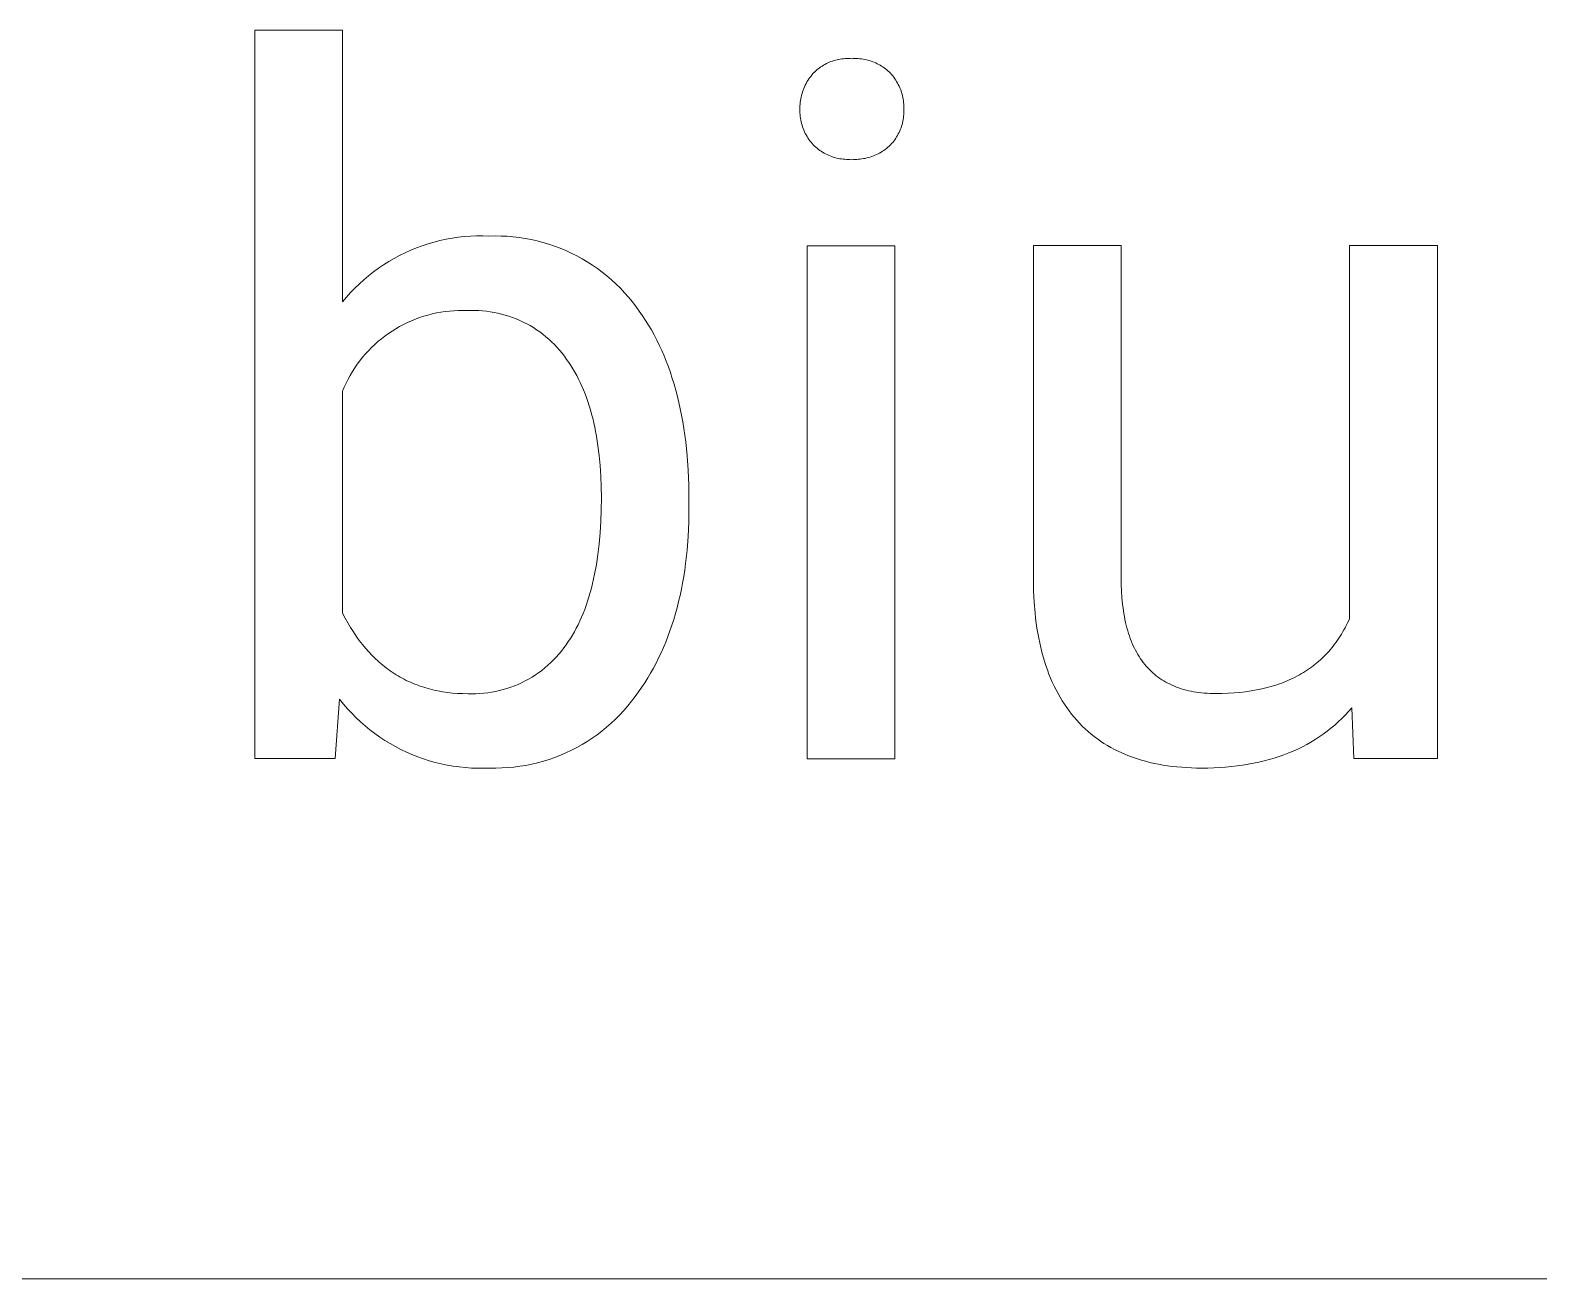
# Model space of a CAD drawing. Header units: millimetres. Extents: x 974 to 5700, y -47 to 3256.
# Drawn here: x 4147.6 to 4245.4, y 217.6 to 298.6 of the extents above; entities that cross this region are included whole.
import ezdxf

# ---------------------------------------------------------------- set-up
doc = ezdxf.new("R2010")
doc.units = ezdxf.units.MM
doc.header["$MEASUREMENT"] = 0
doc.layers.add('Domyślny', color=7, linetype='Continuous', true_color=0x000000)

msp = doc.modelspace()

# ---------------------------------------------------------------- linework, layer by layer
at = {"layer": 'Domyślny', "color": 18, "lineweight": 15, "true_color": 0x000000}
for p, q in [((4162.169, 251.332), (4162.169, 298.551)), ((4162.169, 298.551), (4167.867, 298.551)), ((4167.867, 298.551), (4167.867, 280.938)), ((4199.236, 296.382), (4199.331, 296.428)), ((4199.331, 296.428), (4199.428, 296.47)), ((4199.428, 296.47), (4199.526, 296.51)), ((4199.526, 296.51), (4199.625, 296.546)), ((4199.625, 296.546), (4199.726, 296.578)), ((4199.726, 296.578), (4199.828, 296.607)), ((4199.828, 296.607), (4199.931, 296.632)), ((4199.931, 296.632), (4200.034, 296.654)), ((4200.034, 296.654), (4200.138, 296.673)), ((4200.138, 296.673), (4200.243, 296.687)), ((4200.243, 296.687), (4200.348, 296.699)), ((4200.348, 296.699), (4200.454, 296.706)), ((4200.454, 296.706), (4200.559, 296.71)), ((4200.559, 296.71), (4200.665, 296.71)), ((4200.665, 296.71), (4200.771, 296.707)), ((4200.771, 296.707), (4200.876, 296.7)), ((4200.876, 296.7), (4200.983, 296.707)), ((4200.983, 296.707), (4201.09, 296.71)), ((4201.09, 296.71), (4201.197, 296.709)), ((4201.197, 296.709), (4201.303, 296.705)), ((4201.303, 296.705), (4201.41, 296.697)), ((4201.41, 296.697), (4201.516, 296.686)), ((4201.516, 296.686), (4201.622, 296.671)), ((4201.622, 296.671), (4201.727, 296.652)), ((4201.727, 296.652), (4201.832, 296.63)), ((4201.832, 296.63), (4201.935, 296.605)), ((4201.935, 296.605), (4202.038, 296.576)), ((4202.038, 296.576), (4202.14, 296.543)), ((4202.14, 296.543), (4202.24, 296.508)), ((4202.24, 296.508), (4202.34, 296.468)), ((4202.34, 296.468), (4202.438, 296.426)), ((4202.438, 296.426), (4202.534, 296.38)), ((4198.104, 295.389), (4198.17, 295.484)), ((4198.17, 295.484), (4198.24, 295.577)), ((4198.24, 295.577), (4198.313, 295.668)), ((4198.313, 295.668), (4198.39, 295.756)), ((4198.39, 295.756), (4198.464, 295.831)), ((4198.464, 295.831), (4198.541, 295.904)), ((4198.541, 295.904), (4198.62, 295.974)), ((4198.62, 295.974), (4198.702, 296.041)), ((4198.702, 296.041), (4198.786, 296.105)), ((4198.786, 296.105), (4198.872, 296.167)), ((4198.872, 296.167), (4198.96, 296.225)), ((4198.96, 296.225), (4199.05, 296.281)), ((4199.05, 296.281), (4199.142, 296.333)), ((4199.142, 296.333), (4199.236, 296.382)), ((4202.534, 296.38), (4202.629, 296.331)), ((4202.629, 296.331), (4202.722, 296.279)), ((4202.722, 296.279), (4202.814, 296.224)), ((4202.814, 296.224), (4202.903, 296.165)), ((4202.903, 296.165), (4202.991, 296.104)), ((4202.991, 296.104), (4203.076, 296.04)), ((4203.076, 296.04), (4203.159, 295.973)), ((4203.159, 295.973), (4203.24, 295.903)), ((4203.24, 295.903), (4203.319, 295.831)), ((4203.319, 295.831), (4203.395, 295.756)), ((4203.395, 295.756), (4203.468, 295.672)), ((4203.468, 295.672), (4203.539, 295.586)), ((4203.539, 295.586), (4203.607, 295.498)), ((4203.607, 295.498), (4203.672, 295.407)), ((4197.629, 294.333), (4197.66, 294.445)), ((4197.66, 294.445), (4197.695, 294.556)), ((4197.695, 294.556), (4197.733, 294.666)), ((4197.733, 294.666), (4197.775, 294.774)), ((4197.775, 294.774), (4197.821, 294.881)), ((4197.821, 294.881), (4197.871, 294.986)), ((4197.871, 294.986), (4197.924, 295.09)), ((4197.924, 295.09), (4197.98, 295.192)), ((4197.98, 295.192), (4198.04, 295.291)), ((4198.04, 295.291), (4198.104, 295.389)), ((4203.672, 295.407), (4203.734, 295.314)), ((4203.734, 295.314), (4203.792, 295.22)), ((4203.792, 295.22), (4203.848, 295.123)), ((4203.848, 295.123), (4203.9, 295.025)), ((4203.9, 295.025), (4203.949, 294.925)), ((4203.949, 294.925), (4203.995, 294.823)), ((4203.995, 294.823), (4204.037, 294.72)), ((4204.037, 294.72), (4204.075, 294.615)), ((4204.075, 294.615), (4204.11, 294.509)), ((4204.11, 294.509), (4204.142, 294.402)), ((4197.523, 293.527), (4197.526, 293.643)), ((4197.524, 293.411), (4197.523, 293.527)), ((4197.526, 293.643), (4197.534, 293.759)), ((4197.534, 293.759), (4197.545, 293.875)), ((4197.545, 293.875), (4197.56, 293.99)), ((4197.56, 293.99), (4197.579, 294.105)), ((4197.579, 294.105), (4197.602, 294.219)), ((4197.602, 294.219), (4197.629, 294.333)), ((4204.142, 294.402), (4204.17, 294.295)), ((4204.17, 294.295), (4204.194, 294.186)), ((4204.194, 294.186), (4204.215, 294.076)), ((4204.215, 294.076), (4204.231, 293.966)), ((4204.231, 293.966), (4204.245, 293.856)), ((4204.245, 293.856), (4204.254, 293.745)), ((4204.254, 293.745), (4204.26, 293.633)), ((4204.26, 293.633), (4204.262, 293.522)), ((4204.262, 293.522), (4204.26, 293.411)), ((4197.523, 293.296), (4197.524, 293.411)), ((4197.526, 293.182), (4197.523, 293.296)), ((4197.534, 293.068), (4197.526, 293.182)), ((4197.545, 292.954), (4197.534, 293.068)), ((4197.56, 292.84), (4197.545, 292.954)), ((4197.579, 292.728), (4197.56, 292.84)), ((4197.603, 292.616), (4197.579, 292.728)), ((4197.63, 292.504), (4197.603, 292.616)), ((4197.66, 292.394), (4197.63, 292.504)), ((4204.169, 292.542), (4204.141, 292.436)), ((4204.194, 292.648), (4204.169, 292.542)), ((4204.214, 292.756), (4204.194, 292.648)), ((4204.231, 292.864), (4204.214, 292.756)), ((4204.245, 292.973), (4204.231, 292.864)), ((4204.254, 293.082), (4204.245, 292.973)), ((4204.26, 293.191), (4204.254, 293.082)), ((4204.26, 293.411), (4204.262, 293.301)), ((4204.262, 293.301), (4204.26, 293.191)), ((4197.695, 292.285), (4197.66, 292.394)), ((4197.733, 292.177), (4197.695, 292.285)), ((4197.776, 292.071), (4197.733, 292.177)), ((4197.822, 291.966), (4197.776, 292.071)), ((4197.871, 291.863), (4197.822, 291.966)), ((4197.924, 291.762), (4197.871, 291.863)), ((4197.981, 291.662), (4197.924, 291.762)), ((4198.041, 291.565), (4197.981, 291.662)), ((4198.104, 291.47), (4198.041, 291.565)), ((4203.733, 291.542), (4203.672, 291.452)), ((4203.792, 291.635), (4203.733, 291.542)), ((4203.847, 291.729), (4203.792, 291.635)), ((4203.9, 291.826), (4203.847, 291.729)), ((4203.949, 291.924), (4203.9, 291.826)), ((4203.994, 292.023), (4203.949, 291.924)), ((4204.036, 292.124), (4203.994, 292.023)), ((4204.075, 292.227), (4204.036, 292.124)), ((4204.11, 292.331), (4204.075, 292.227)), ((4204.141, 292.436), (4204.11, 292.331)), ((4198.171, 291.377), (4198.104, 291.47)), ((4198.241, 291.286), (4198.171, 291.377)), ((4198.314, 291.198), (4198.241, 291.286)), ((4198.39, 291.113), (4198.314, 291.198)), ((4198.468, 291.036), (4198.39, 291.113)), ((4198.549, 290.963), (4198.468, 291.036)), ((4198.633, 290.892), (4198.549, 290.963)), ((4198.719, 290.824), (4198.633, 290.892)), ((4198.807, 290.76), (4198.719, 290.824)), ((4198.898, 290.698), (4198.807, 290.76)), ((4198.99, 290.639), (4198.898, 290.698)), ((4199.085, 290.584), (4198.99, 290.639)), ((4199.181, 290.532), (4199.085, 290.584)), ((4199.279, 290.483), (4199.181, 290.532)), ((4202.589, 290.534), (4202.49, 290.485)), ((4202.687, 290.586), (4202.589, 290.534)), ((4202.783, 290.641), (4202.687, 290.586)), ((4202.877, 290.699), (4202.783, 290.641)), ((4202.969, 290.761), (4202.877, 290.699)), ((4203.059, 290.825), (4202.969, 290.761)), ((4203.146, 290.893), (4203.059, 290.825)), ((4203.232, 290.963), (4203.146, 290.893)), ((4203.314, 291.036), (4203.232, 290.963)), ((4203.395, 291.113), (4203.314, 291.036)), ((4203.468, 291.194), (4203.395, 291.113)), ((4203.539, 291.277), (4203.468, 291.194)), ((4203.607, 291.363), (4203.539, 291.277)), ((4203.672, 291.452), (4203.607, 291.363)), ((4199.379, 290.438), (4199.279, 290.483)), ((4199.48, 290.396), (4199.379, 290.438)), ((4199.583, 290.358), (4199.48, 290.396)), ((4199.687, 290.323), (4199.583, 290.358)), ((4199.792, 290.292), (4199.687, 290.323)), ((4199.898, 290.264), (4199.792, 290.292)), ((4200.005, 290.241), (4199.898, 290.264)), ((4200.112, 290.22), (4200.005, 290.241)), ((4200.221, 290.204), (4200.112, 290.22)), ((4200.329, 290.191), (4200.221, 290.204)), ((4200.439, 290.182), (4200.329, 290.191)), ((4200.548, 290.177), (4200.439, 290.182)), ((4200.658, 290.175), (4200.548, 290.177)), ((4200.767, 290.178), (4200.658, 290.175)), ((4200.876, 290.184), (4200.767, 290.178)), ((4200.987, 290.178), (4200.876, 290.184)), ((4201.097, 290.176), (4200.987, 290.178)), ((4201.208, 290.178), (4201.097, 290.176)), ((4201.319, 290.183), (4201.208, 290.178)), ((4201.429, 290.193), (4201.319, 290.183)), ((4201.539, 290.206), (4201.429, 290.193)), ((4201.648, 290.222), (4201.539, 290.206)), ((4201.757, 290.243), (4201.648, 290.222)), ((4201.865, 290.267), (4201.757, 290.243)), ((4201.972, 290.294), (4201.865, 290.267)), ((4202.078, 290.325), (4201.972, 290.294)), ((4202.183, 290.36), (4202.078, 290.325)), ((4202.287, 290.398), (4202.183, 290.36)), ((4202.389, 290.44), (4202.287, 290.398)), ((4202.49, 290.485), (4202.389, 290.44)), ((4173.032, 284.573), (4173.412, 284.698)), ((4173.412, 284.698), (4173.796, 284.81)), ((4173.796, 284.81), (4174.183, 284.909)), ((4174.183, 284.909), (4174.574, 284.994)), ((4174.574, 284.994), (4174.967, 285.065)), ((4174.967, 285.065), (4175.363, 285.123)), ((4175.363, 285.123), (4175.761, 285.167)), ((4175.761, 285.167), (4176.159, 285.197)), ((4176.159, 285.197), (4176.559, 285.213)), ((4176.559, 285.213), (4176.959, 285.215)), ((4176.959, 285.215), (4177.358, 285.204)), ((4177.358, 285.204), (4177.751, 285.212)), ((4177.751, 285.212), (4178.145, 285.207)), ((4178.145, 285.207), (4178.537, 285.188)), ((4178.537, 285.188), (4178.929, 285.156)), ((4178.929, 285.156), (4179.32, 285.11)), ((4179.32, 285.11), (4179.708, 285.05)), ((4179.708, 285.05), (4180.095, 284.977)), ((4180.095, 284.977), (4180.478, 284.891)), ((4180.478, 284.891), (4180.859, 284.791)), ((4180.859, 284.791), (4181.235, 284.678)), ((4181.235, 284.678), (4181.608, 284.552)), ((4170.865, 283.554), (4171.211, 283.755)), ((4171.211, 283.755), (4171.563, 283.944)), ((4171.563, 283.944), (4171.922, 284.12)), ((4171.922, 284.12), (4172.287, 284.284)), ((4172.287, 284.284), (4172.657, 284.435)), ((4172.657, 284.435), (4173.032, 284.573)), ((4181.608, 284.552), (4181.976, 284.413)), ((4181.976, 284.413), (4182.339, 284.262)), ((4182.339, 284.262), (4182.696, 284.098)), ((4182.696, 284.098), (4183.047, 283.922)), ((4183.047, 283.922), (4183.393, 283.733)), ((4183.393, 283.733), (4183.731, 283.533)), ((4197.996, 251.323), (4197.996, 284.581)), ((4197.996, 284.581), (4203.678, 284.581)), ((4203.678, 284.581), (4203.678, 251.323)), ((4212.659, 262.945), (4212.659, 284.587)), ((4212.659, 284.587), (4218.341, 284.587)), ((4218.341, 284.587), (4218.341, 263.102)), ((4233.152, 260.395), (4233.152, 284.587)), ((4233.152, 284.587), (4238.85, 284.587)), ((4238.85, 284.587), (4238.85, 251.329)), ((4169.558, 282.634), (4169.873, 282.881)), ((4169.873, 282.881), (4170.196, 283.117)), ((4170.196, 283.117), (4170.527, 283.341)), ((4170.527, 283.341), (4170.865, 283.554)), ((4183.731, 283.533), (4184.062, 283.321)), ((4184.062, 283.321), (4184.386, 283.097)), ((4184.386, 283.097), (4184.701, 282.863)), ((4184.701, 282.863), (4185.009, 282.618)), ((4168.391, 281.542), (4168.669, 281.83)), ((4168.669, 281.83), (4168.956, 282.109)), ((4168.956, 282.109), (4169.252, 282.377)), ((4169.252, 282.377), (4169.558, 282.634)), ((4185.009, 282.618), (4185.307, 282.362)), ((4185.307, 282.362), (4185.597, 282.096)), ((4185.597, 282.096), (4185.877, 281.82)), ((4185.877, 281.82), (4186.147, 281.534)), ((4167.867, 280.938), (4168.124, 281.245)), ((4168.124, 281.245), (4168.391, 281.542)), ((4186.147, 281.534), (4186.407, 281.239)), ((4186.407, 281.239), (4186.657, 280.936)), ((4186.657, 280.936), (4186.896, 280.624)), ((4172.593, 279.819), (4172.329, 279.711)), ((4172.86, 279.917), (4172.593, 279.819)), ((4173.131, 280.006), (4172.86, 279.917)), ((4173.404, 280.085), (4173.131, 280.006)), ((4173.68, 280.156), (4173.404, 280.085)), ((4173.959, 280.217), (4173.68, 280.156)), ((4174.239, 280.268), (4173.959, 280.217)), ((4174.521, 280.309), (4174.239, 280.268)), ((4174.804, 280.341), (4174.521, 280.309)), ((4175.088, 280.364), (4174.804, 280.341)), ((4175.372, 280.376), (4175.088, 280.364)), ((4175.657, 280.379), (4175.372, 280.376)), ((4175.942, 280.372), (4175.657, 280.379)), ((4176.192, 280.381), (4175.942, 280.372)), ((4176.442, 280.382), (4176.192, 280.381)), ((4176.692, 280.374), (4176.442, 280.382)), ((4176.942, 280.358), (4176.692, 280.374)), ((4177.191, 280.333), (4176.942, 280.358)), ((4177.439, 280.3), (4177.191, 280.333)), ((4177.686, 280.259), (4177.439, 280.3)), ((4177.931, 280.209), (4177.686, 280.259)), ((4178.175, 280.151), (4177.931, 280.209)), ((4178.416, 280.084), (4178.175, 280.151)), ((4178.655, 280.01), (4178.416, 280.084)), ((4178.891, 279.927), (4178.655, 280.01)), ((4179.124, 279.836), (4178.891, 279.927)), ((4179.354, 279.738), (4179.124, 279.836)), ((4186.896, 280.624), (4187.108, 280.335)), ((4187.108, 280.335), (4187.314, 280.041)), ((4187.314, 280.041), (4187.512, 279.739)), ((4170.837, 278.885), (4170.606, 278.718)), ((4171.073, 279.043), (4170.837, 278.885)), ((4171.315, 279.194), (4171.073, 279.043)), ((4171.562, 279.336), (4171.315, 279.194)), ((4171.813, 279.47), (4171.562, 279.336)), ((4172.069, 279.595), (4171.813, 279.47)), ((4172.329, 279.711), (4172.069, 279.595)), ((4179.581, 279.631), (4179.354, 279.738)), ((4179.804, 279.517), (4179.581, 279.631)), ((4180.022, 279.396), (4179.804, 279.517)), ((4180.237, 279.267), (4180.022, 279.396)), ((4180.447, 279.131), (4180.237, 279.267)), ((4180.652, 278.988), (4180.447, 279.131)), ((4180.853, 278.838), (4180.652, 278.988)), ((4181.048, 278.681), (4180.853, 278.838)), ((4187.512, 279.739), (4187.704, 279.431)), ((4187.704, 279.431), (4187.888, 279.116)), ((4187.888, 279.116), (4188.066, 278.794)), ((4188.066, 278.794), (4188.238, 278.465)), ((4169.744, 277.975), (4169.544, 277.771)), ((4169.949, 278.171), (4169.744, 277.975)), ((4170.162, 278.361), (4169.949, 278.171)), ((4170.381, 278.543), (4170.162, 278.361)), ((4170.606, 278.718), (4170.381, 278.543)), ((4181.237, 278.518), (4181.048, 278.681)), ((4181.421, 278.348), (4181.237, 278.518)), ((4181.599, 278.172), (4181.421, 278.348)), ((4181.771, 277.99), (4181.599, 278.172)), ((4181.937, 277.803), (4181.771, 277.99)), ((4188.238, 278.465), (4188.402, 278.13)), ((4188.402, 278.13), (4188.56, 277.788)), ((4168.821, 276.892), (4168.66, 276.657)), ((4168.991, 277.121), (4168.821, 276.892)), ((4169.168, 277.344), (4168.991, 277.121)), ((4169.352, 277.561), (4169.168, 277.344)), ((4169.544, 277.771), (4169.352, 277.561)), ((4182.097, 277.61), (4181.937, 277.803)), ((4182.249, 277.412), (4182.097, 277.61)), ((4182.395, 277.208), (4182.249, 277.412)), ((4182.534, 277.009), (4182.395, 277.208)), ((4182.669, 276.805), (4182.534, 277.009)), ((4188.56, 277.788), (4188.711, 277.44)), ((4188.711, 277.44), (4188.855, 277.084)), ((4188.855, 277.084), (4188.992, 276.722)), ((4168.225, 275.922), (4168.097, 275.668)), ((4168.361, 276.172), (4168.225, 275.922)), ((4168.506, 276.417), (4168.361, 276.172)), ((4168.66, 276.657), (4168.506, 276.417)), ((4182.8, 276.595), (4182.669, 276.805)), ((4182.925, 276.38), (4182.8, 276.595)), ((4183.047, 276.16), (4182.925, 276.38)), ((4183.164, 275.935), (4183.047, 276.16)), ((4183.276, 275.704), (4183.164, 275.935)), ((4188.992, 276.722), (4189.123, 276.354)), ((4189.123, 276.354), (4189.246, 275.978)), ((4189.246, 275.978), (4189.363, 275.596)), ((4167.978, 275.409), (4167.867, 275.146)), ((4167.867, 275.146), (4167.867, 260.76)), ((4168.097, 275.668), (4167.978, 275.409)), ((4183.384, 275.468), (4183.276, 275.704)), ((4183.488, 275.226), (4183.384, 275.468)), ((4183.587, 274.98), (4183.488, 275.226)), ((4183.681, 274.728), (4183.587, 274.98)), ((4189.363, 275.596), (4189.474, 275.207)), ((4189.474, 275.207), (4189.577, 274.812)), ((4183.771, 274.47), (4183.681, 274.728)), ((4183.857, 274.208), (4183.771, 274.47)), ((4183.938, 273.94), (4183.857, 274.208)), ((4184.015, 273.667), (4183.938, 273.94)), ((4189.577, 274.812), (4189.674, 274.41)), ((4189.674, 274.41), (4189.764, 274.001)), ((4189.764, 274.001), (4189.848, 273.585)), ((4184.087, 273.389), (4184.015, 273.667)), ((4184.155, 273.106), (4184.087, 273.389)), ((4184.218, 272.817), (4184.155, 273.106)), ((4189.848, 273.585), (4189.925, 273.163)), ((4189.925, 273.163), (4189.995, 272.734)), ((4184.277, 272.524), (4184.218, 272.817)), ((4184.332, 272.225), (4184.277, 272.524)), ((4184.428, 271.611), (4184.332, 272.225)), ((4189.995, 272.734), (4190.115, 271.856)), ((4184.506, 270.977), (4184.428, 271.611)), ((4184.567, 270.323), (4184.506, 270.977)), ((4190.115, 271.856), (4190.208, 270.952)), ((4184.611, 269.648), (4184.567, 270.323)), ((4190.208, 270.952), (4190.275, 270.021)), ((4190.275, 270.021), (4190.314, 269.063)), ((4184.637, 268.952), (4184.611, 269.648)), ((4190.314, 269.063), (4190.328, 268.079)), ((4184.646, 268.237), (4184.637, 268.952)), ((4184.637, 267.452), (4184.646, 268.237)), ((4190.328, 268.079), (4190.328, 267.591)), ((4184.61, 266.694), (4184.637, 267.452)), ((4190.328, 267.591), (4190.314, 266.652)), ((4184.566, 265.96), (4184.61, 266.694)), ((4190.314, 266.652), (4190.273, 265.736)), ((4184.424, 264.57), (4184.504, 265.252)), ((4184.504, 265.252), (4184.566, 265.96)), ((4190.273, 265.736), (4190.205, 264.844)), ((4184.326, 263.912), (4184.424, 264.57)), ((4190.205, 264.844), (4190.109, 263.974)), ((4184.146, 262.973), (4184.211, 263.28)), ((4184.211, 263.28), (4184.326, 263.912)), ((4190.051, 263.548), (4189.986, 263.127)), ((4190.109, 263.974), (4190.051, 263.548)), ((4183.926, 262.09), (4184.004, 262.378)), ((4184.004, 262.378), (4184.077, 262.673)), ((4184.077, 262.673), (4184.146, 262.973)), ((4189.836, 262.304), (4189.751, 261.901)), ((4189.915, 262.713), (4189.836, 262.304)), ((4189.986, 263.127), (4189.915, 262.713)), ((4212.673, 262.201), (4212.659, 262.945)), ((4212.708, 261.48), (4212.673, 262.201)), ((4218.341, 263.102), (4218.347, 262.637)), ((4218.347, 262.637), (4218.365, 262.187)), ((4218.365, 262.187), (4218.395, 261.752)), ((4183.569, 261.001), (4183.665, 261.264)), ((4183.665, 261.264), (4183.756, 261.533)), ((4183.756, 261.533), (4183.843, 261.809)), ((4183.843, 261.809), (4183.926, 262.09)), ((4189.659, 261.504), (4189.56, 261.112)), ((4189.751, 261.901), (4189.659, 261.504)), ((4212.766, 260.783), (4212.708, 261.48)), ((4218.395, 261.752), (4218.438, 261.332)), ((4218.438, 261.332), (4218.492, 260.926)), ((4167.867, 260.76), (4168.034, 260.441)), ((4168.034, 260.441), (4168.206, 260.131)), ((4183.141, 260.012), (4183.255, 260.25)), ((4183.255, 260.25), (4183.364, 260.494)), ((4183.364, 260.494), (4183.469, 260.745)), ((4183.469, 260.745), (4183.569, 261.001)), ((4189.342, 260.347), (4189.222, 259.973)), ((4189.454, 260.727), (4189.342, 260.347)), ((4189.56, 261.112), (4189.454, 260.727)), ((4212.803, 260.443), (4212.766, 260.783)), ((4212.845, 260.109), (4212.803, 260.443)), ((4218.492, 260.926), (4218.524, 260.728)), ((4218.524, 260.728), (4218.558, 260.535)), ((4218.558, 260.535), (4218.596, 260.345)), ((4218.596, 260.345), (4218.637, 260.158)), ((4233.014, 260.097), (4233.084, 260.245)), ((4233.084, 260.245), (4233.152, 260.395)), ((4168.206, 260.131), (4168.384, 259.831)), ((4168.384, 259.831), (4168.567, 259.542)), ((4168.567, 259.542), (4168.757, 259.262)), ((4168.757, 259.262), (4168.951, 258.992)), ((4182.641, 259.122), (4182.773, 259.335)), ((4182.773, 259.335), (4182.9, 259.554)), ((4182.9, 259.554), (4183.023, 259.78)), ((4183.023, 259.78), (4183.141, 260.012)), ((4188.963, 259.244), (4188.823, 258.887)), ((4189.096, 259.606), (4188.963, 259.244)), ((4189.222, 259.973), (4189.096, 259.606)), ((4212.892, 259.78), (4212.845, 260.109)), ((4212.945, 259.457), (4212.892, 259.78)), ((4213.004, 259.14), (4212.945, 259.457)), ((4218.637, 260.158), (4218.68, 259.976)), ((4218.68, 259.976), (4218.727, 259.797)), ((4218.727, 259.797), (4218.777, 259.622)), ((4218.777, 259.622), (4218.829, 259.45)), ((4218.829, 259.45), (4218.885, 259.282)), ((4218.885, 259.282), (4218.944, 259.118)), ((4232.462, 259.129), (4232.547, 259.26)), ((4232.547, 259.26), (4232.63, 259.394)), ((4232.63, 259.394), (4232.711, 259.53)), ((4232.711, 259.53), (4232.79, 259.668)), ((4232.79, 259.668), (4232.867, 259.809)), ((4232.867, 259.809), (4232.941, 259.952)), ((4232.941, 259.952), (4233.014, 260.097)), ((4168.951, 258.992), (4169.152, 258.732)), ((4169.152, 258.732), (4169.358, 258.483)), ((4169.358, 258.483), (4169.57, 258.243)), ((4169.57, 258.243), (4169.787, 258.014)), ((4181.896, 258.106), (4182.059, 258.303)), ((4182.059, 258.303), (4182.215, 258.506)), ((4182.215, 258.506), (4182.363, 258.714)), ((4182.363, 258.714), (4182.504, 258.915)), ((4182.504, 258.915), (4182.641, 259.122)), ((4188.676, 258.537), (4188.523, 258.193)), ((4188.823, 258.887), (4188.676, 258.537)), ((4213.068, 258.829), (4213.004, 259.14)), ((4213.137, 258.524), (4213.068, 258.829)), ((4213.212, 258.224), (4213.137, 258.524)), ((4218.944, 259.118), (4219.005, 258.958)), ((4219.005, 258.958), (4219.07, 258.801)), ((4219.07, 258.801), (4219.138, 258.648)), ((4219.138, 258.648), (4219.208, 258.498)), ((4219.208, 258.498), (4219.282, 258.353)), ((4219.282, 258.353), (4219.359, 258.211)), ((4231.704, 258.164), (4231.806, 258.276)), ((4231.806, 258.276), (4231.906, 258.391)), ((4231.906, 258.391), (4232.004, 258.508)), ((4232.004, 258.508), (4232.1, 258.628)), ((4232.1, 258.628), (4232.193, 258.75)), ((4232.193, 258.75), (4232.285, 258.874)), ((4232.285, 258.874), (4232.375, 259)), ((4232.375, 259), (4232.462, 259.129)), ((4169.787, 258.014), (4169.898, 257.903)), ((4169.898, 257.903), (4170.01, 257.794)), ((4170.01, 257.794), (4170.124, 257.689)), ((4170.124, 257.689), (4170.239, 257.585)), ((4170.239, 257.585), (4170.355, 257.484)), ((4170.355, 257.484), (4170.473, 257.386)), ((4170.473, 257.386), (4170.592, 257.29)), ((4170.592, 257.29), (4170.713, 257.197)), ((4180.985, 257.21), (4181.179, 257.376)), ((4181.179, 257.376), (4181.368, 257.549)), ((4181.368, 257.549), (4181.551, 257.728)), ((4181.551, 257.728), (4181.727, 257.914)), ((4181.727, 257.914), (4181.896, 258.106)), ((4188.195, 257.522), (4188.021, 257.196)), ((4188.362, 257.855), (4188.195, 257.522)), ((4188.523, 258.193), (4188.362, 257.855)), ((4213.292, 257.931), (4213.212, 258.224)), ((4213.377, 257.643), (4213.292, 257.931)), ((4213.468, 257.36), (4213.377, 257.643)), ((4213.564, 257.084), (4213.468, 257.36)), ((4219.359, 258.211), (4219.438, 258.072)), ((4219.438, 258.072), (4219.521, 257.938)), ((4219.521, 257.938), (4219.607, 257.807)), ((4219.607, 257.807), (4219.695, 257.679)), ((4219.695, 257.679), (4219.787, 257.556)), ((4219.787, 257.556), (4219.882, 257.436)), ((4219.882, 257.436), (4219.979, 257.32)), ((4219.979, 257.32), (4220.08, 257.207)), ((4230.687, 257.259), (4230.809, 257.35)), ((4230.809, 257.35), (4230.928, 257.443)), ((4230.928, 257.443), (4231.045, 257.539)), ((4231.045, 257.539), (4231.16, 257.637)), ((4231.16, 257.637), (4231.273, 257.738)), ((4231.273, 257.738), (4231.384, 257.841)), ((4231.384, 257.841), (4231.493, 257.946)), ((4231.493, 257.946), (4231.599, 258.054)), ((4231.599, 258.054), (4231.704, 258.164)), ((4170.713, 257.197), (4170.835, 257.106)), ((4170.835, 257.106), (4170.959, 257.018)), ((4170.959, 257.018), (4171.084, 256.932)), ((4171.084, 256.932), (4171.21, 256.849)), ((4171.21, 256.849), (4171.338, 256.768)), ((4171.338, 256.768), (4171.467, 256.69)), ((4171.467, 256.69), (4171.598, 256.615)), ((4171.598, 256.615), (4171.73, 256.542)), ((4171.73, 256.542), (4171.863, 256.471)), ((4171.863, 256.471), (4171.998, 256.403)), ((4171.998, 256.403), (4172.134, 256.338)), ((4172.134, 256.338), (4172.272, 256.275)), ((4179.479, 256.249), (4179.708, 256.363)), ((4179.708, 256.363), (4179.932, 256.485)), ((4179.932, 256.485), (4180.153, 256.615)), ((4180.153, 256.615), (4180.368, 256.753)), ((4180.368, 256.753), (4180.579, 256.898)), ((4180.579, 256.898), (4180.785, 257.05)), ((4180.785, 257.05), (4180.985, 257.21)), ((4187.652, 256.56), (4187.458, 256.252)), ((4187.84, 256.875), (4187.652, 256.56)), ((4188.021, 257.196), (4187.84, 256.875)), ((4213.666, 256.813), (4213.564, 257.084)), ((4213.773, 256.548), (4213.666, 256.813)), ((4213.885, 256.289), (4213.773, 256.548)), ((4214.003, 256.035), (4213.885, 256.289)), ((4220.08, 257.207), (4220.183, 257.098)), ((4220.183, 257.098), (4220.29, 256.993)), ((4220.29, 256.993), (4220.399, 256.892)), ((4220.399, 256.892), (4220.512, 256.794)), ((4220.512, 256.794), (4220.627, 256.7)), ((4220.627, 256.7), (4220.746, 256.61)), ((4220.746, 256.61), (4220.867, 256.523)), ((4220.867, 256.523), (4220.992, 256.44)), ((4220.992, 256.44), (4221.119, 256.361)), ((4221.119, 256.361), (4221.249, 256.285)), ((4221.249, 256.285), (4221.383, 256.213)), ((4228.762, 256.23), (4228.913, 256.288)), ((4228.913, 256.288), (4229.063, 256.349)), ((4229.063, 256.349), (4229.21, 256.412)), ((4229.21, 256.412), (4229.355, 256.477)), ((4229.355, 256.477), (4229.498, 256.544)), ((4229.498, 256.544), (4229.639, 256.614)), ((4229.639, 256.614), (4229.777, 256.687)), ((4229.777, 256.687), (4229.914, 256.761)), ((4229.914, 256.761), (4230.048, 256.838)), ((4230.048, 256.838), (4230.18, 256.918)), ((4230.18, 256.918), (4230.31, 256.999)), ((4230.31, 256.999), (4230.438, 257.083)), ((4230.438, 257.083), (4230.564, 257.17)), ((4230.564, 257.17), (4230.687, 257.259)), ((4172.272, 256.275), (4172.411, 256.215)), ((4172.411, 256.215), (4172.552, 256.157)), ((4172.552, 256.157), (4172.694, 256.102)), ((4172.694, 256.102), (4172.837, 256.049)), ((4172.837, 256.049), (4172.982, 255.999)), ((4172.982, 255.999), (4173.128, 255.952)), ((4173.128, 255.952), (4173.276, 255.907)), ((4173.276, 255.907), (4173.425, 255.864)), ((4173.425, 255.864), (4173.576, 255.824)), ((4173.576, 255.824), (4173.728, 255.787)), ((4173.728, 255.787), (4173.881, 255.752)), ((4173.881, 255.752), (4174.036, 255.72)), ((4174.036, 255.72), (4174.35, 255.664)), ((4174.35, 255.664), (4174.669, 255.617)), ((4174.669, 255.617), (4174.994, 255.581)), ((4174.994, 255.581), (4175.325, 255.555)), ((4175.325, 255.555), (4175.662, 255.54)), ((4175.662, 255.54), (4176.005, 255.535)), ((4176.005, 255.535), (4176.26, 255.529)), ((4176.26, 255.529), (4176.516, 255.532)), ((4176.516, 255.532), (4176.772, 255.543)), ((4176.772, 255.543), (4177.027, 255.564)), ((4177.027, 255.564), (4177.281, 255.594)), ((4177.281, 255.594), (4177.534, 255.632)), ((4177.534, 255.632), (4177.785, 255.679)), ((4177.785, 255.679), (4178.035, 255.735)), ((4178.035, 255.735), (4178.283, 255.799)), ((4178.283, 255.799), (4178.528, 255.873)), ((4178.528, 255.873), (4178.77, 255.954)), ((4178.77, 255.954), (4179.01, 256.044)), ((4179.01, 256.044), (4179.246, 256.142)), ((4179.246, 256.142), (4179.479, 256.249)), ((4186.834, 255.362), (4186.6, 255.049)), ((4187.048, 255.652), (4186.834, 255.362)), ((4187.257, 255.949), (4187.048, 255.652)), ((4187.458, 256.252), (4187.257, 255.949)), ((4214.126, 255.788), (4214.003, 256.035)), ((4214.255, 255.546), (4214.126, 255.788)), ((4214.389, 255.309), (4214.255, 255.546)), ((4214.528, 255.079), (4214.389, 255.309)), ((4221.383, 256.213), (4221.519, 256.145)), ((4221.519, 256.145), (4221.658, 256.08)), ((4221.658, 256.08), (4221.801, 256.019)), ((4221.801, 256.019), (4221.946, 255.962)), ((4221.946, 255.962), (4222.094, 255.909)), ((4222.094, 255.909), (4222.245, 255.859)), ((4222.245, 255.859), (4222.399, 255.813)), ((4222.399, 255.813), (4222.556, 255.77)), ((4222.556, 255.77), (4222.716, 255.732)), ((4222.716, 255.732), (4222.879, 255.697)), ((4222.879, 255.697), (4223.045, 255.665)), ((4223.045, 255.665), (4223.214, 255.638)), ((4223.214, 255.638), (4223.386, 255.614)), ((4223.386, 255.614), (4223.561, 255.593)), ((4223.561, 255.593), (4223.739, 255.577)), ((4223.739, 255.577), (4223.92, 255.564)), ((4223.92, 255.564), (4224.103, 255.555)), ((4224.103, 255.555), (4224.29, 255.549)), ((4224.29, 255.549), (4224.48, 255.547)), ((4224.48, 255.547), (4224.884, 255.552)), ((4224.884, 255.552), (4225.28, 255.566)), ((4225.28, 255.566), (4225.667, 255.59)), ((4225.667, 255.59), (4226.045, 255.623)), ((4226.045, 255.623), (4226.415, 255.666)), ((4226.415, 255.666), (4226.776, 255.718)), ((4226.776, 255.718), (4227.129, 255.78)), ((4227.129, 255.78), (4227.473, 255.851)), ((4227.473, 255.851), (4227.808, 255.932)), ((4227.808, 255.932), (4228.134, 256.022)), ((4228.134, 256.022), (4228.452, 256.121)), ((4228.452, 256.121), (4228.608, 256.175)), ((4228.608, 256.175), (4228.762, 256.23)), ((4167.678, 255.173), (4167.395, 251.332)), ((4167.928, 254.863), (4167.678, 255.173)), ((4168.188, 254.562), (4167.928, 254.863)), ((4168.458, 254.27), (4168.188, 254.562)), ((4186.101, 254.449), (4185.836, 254.163)), ((4186.356, 254.745), (4186.101, 254.449)), ((4186.6, 255.049), (4186.356, 254.745)), ((4214.673, 254.854), (4214.528, 255.079)), ((4214.823, 254.635), (4214.673, 254.854)), ((4214.978, 254.422), (4214.823, 254.635)), ((4215.139, 254.214), (4214.978, 254.422)), ((4233.098, 254.379), (4232.881, 254.147)), ((4233.309, 254.619), (4233.098, 254.379)), ((4233.435, 251.329), (4233.309, 254.619)), ((4168.738, 253.988), (4168.458, 254.27)), ((4169.028, 253.715), (4168.738, 253.988)), ((4169.327, 253.453), (4169.028, 253.715)), ((4169.635, 253.201), (4169.327, 253.453)), ((4184.984, 253.362), (4184.681, 253.115)), ((4185.277, 253.619), (4184.984, 253.362)), ((4185.561, 253.886), (4185.277, 253.619)), ((4185.836, 254.163), (4185.561, 253.886)), ((4215.305, 254.012), (4215.139, 254.214)), ((4215.476, 253.816), (4215.305, 254.012)), ((4215.652, 253.626), (4215.476, 253.816)), ((4215.832, 253.441), (4215.652, 253.626)), ((4216.017, 253.263), (4215.832, 253.441)), ((4232.194, 253.496), (4231.953, 253.294)), ((4232.429, 253.705), (4232.194, 253.496)), ((4232.658, 253.922), (4232.429, 253.705)), ((4232.881, 254.147), (4232.658, 253.922)), ((4169.951, 252.959), (4169.635, 253.201)), ((4170.275, 252.729), (4169.951, 252.959)), ((4170.607, 252.51), (4170.275, 252.729)), ((4170.946, 252.302), (4170.607, 252.51)), ((4183.726, 252.44), (4183.393, 252.238)), ((4184.052, 252.654), (4183.726, 252.44)), ((4184.371, 252.879), (4184.052, 252.654)), ((4184.681, 253.115), (4184.371, 252.879)), ((4216.208, 253.091), (4216.017, 253.263)), ((4216.403, 252.924), (4216.208, 253.091)), ((4216.603, 252.764), (4216.403, 252.924)), ((4216.809, 252.61), (4216.603, 252.764)), ((4217.019, 252.462), (4216.809, 252.61)), ((4217.235, 252.319), (4217.019, 252.462)), ((4230.658, 252.399), (4230.38, 252.242)), ((4230.929, 252.562), (4230.658, 252.399)), ((4231.194, 252.734), (4230.929, 252.562)), ((4231.453, 252.913), (4231.194, 252.734)), ((4231.706, 253.1), (4231.453, 252.913)), ((4231.953, 253.294), (4231.706, 253.1)), ((4171.292, 252.107), (4170.946, 252.302)), ((4171.645, 251.923), (4171.292, 252.107)), ((4172.004, 251.751), (4171.645, 251.923)), ((4172.368, 251.592), (4172.004, 251.751)), ((4172.738, 251.446), (4172.368, 251.592)), ((4173.113, 251.312), (4172.738, 251.446)), ((4181.631, 251.406), (4181.262, 251.277)), ((4181.994, 251.548), (4181.631, 251.406)), ((4182.353, 251.702), (4181.994, 251.548)), ((4182.705, 251.868), (4182.353, 251.702)), ((4183.052, 252.047), (4182.705, 251.868)), ((4183.393, 252.238), (4183.052, 252.047)), ((4217.456, 252.183), (4217.235, 252.319)), ((4217.681, 252.053), (4217.456, 252.183)), ((4217.912, 251.929), (4217.681, 252.053)), ((4218.147, 251.811), (4217.912, 251.929)), ((4218.388, 251.698), (4218.147, 251.811)), ((4218.634, 251.592), (4218.388, 251.698)), ((4218.884, 251.492), (4218.634, 251.592)), ((4219.14, 251.398), (4218.884, 251.492)), ((4219.4, 251.31), (4219.14, 251.398)), ((4228.591, 251.464), (4228.271, 251.361)), ((4228.904, 251.575), (4228.591, 251.464)), ((4229.211, 251.693), (4228.904, 251.575)), ((4229.513, 251.819), (4229.211, 251.693)), ((4229.808, 251.952), (4229.513, 251.819)), ((4230.097, 252.094), (4229.808, 251.952)), ((4230.38, 252.242), (4230.097, 252.094)), ((4167.395, 251.332), (4162.169, 251.332)), ((4173.492, 251.191), (4173.113, 251.312)), ((4173.874, 251.083), (4173.492, 251.191)), ((4174.261, 250.989), (4173.874, 251.083)), ((4174.65, 250.908), (4174.261, 250.989)), ((4175.042, 250.84), (4174.65, 250.908)), ((4175.436, 250.786), (4175.042, 250.84)), ((4175.832, 250.745), (4175.436, 250.786)), ((4176.228, 250.718), (4175.832, 250.745)), ((4176.626, 250.704), (4176.228, 250.718)), ((4177.024, 250.705), (4176.626, 250.704)), ((4177.421, 250.718), (4177.024, 250.705)), ((4177.811, 250.714), (4177.421, 250.718)), ((4178.201, 250.722), (4177.811, 250.714)), ((4178.591, 250.745), (4178.201, 250.722)), ((4178.979, 250.781), (4178.591, 250.745)), ((4179.366, 250.83), (4178.979, 250.781)), ((4179.751, 250.893), (4179.366, 250.83)), ((4180.134, 250.969), (4179.751, 250.893)), ((4180.513, 251.059), (4180.134, 250.969)), ((4180.89, 251.162), (4180.513, 251.059)), ((4181.262, 251.277), (4180.89, 251.162)), ((4203.678, 251.323), (4197.996, 251.323)), ((4219.666, 251.228), (4219.4, 251.31)), ((4219.936, 251.153), (4219.666, 251.228)), ((4220.212, 251.083), (4219.936, 251.153)), ((4220.492, 251.019), (4220.212, 251.083)), ((4220.777, 250.961), (4220.492, 251.019)), ((4221.067, 250.91), (4220.777, 250.961)), ((4221.363, 250.864), (4221.067, 250.91)), ((4221.663, 250.825), (4221.363, 250.864)), ((4221.968, 250.791), (4221.663, 250.825)), ((4222.278, 250.764), (4221.968, 250.791)), ((4222.593, 250.743), (4222.278, 250.764)), ((4222.912, 250.727), (4222.593, 250.743)), ((4223.237, 250.718), (4222.912, 250.727)), ((4223.567, 250.715), (4223.237, 250.718)), ((4223.965, 250.719), (4223.567, 250.715)), ((4224.357, 250.73), (4223.965, 250.719)), ((4224.743, 250.75), (4224.357, 250.73)), ((4225.123, 250.776), (4224.743, 250.75)), ((4225.497, 250.811), (4225.123, 250.776)), ((4225.865, 250.853), (4225.497, 250.811)), ((4226.227, 250.903), (4225.865, 250.853)), ((4226.583, 250.96), (4226.227, 250.903)), ((4226.933, 251.025), (4226.583, 250.96)), ((4227.276, 251.097), (4226.933, 251.025)), ((4227.614, 251.178), (4227.276, 251.097)), ((4227.946, 251.265), (4227.614, 251.178)), ((4228.271, 251.361), (4227.946, 251.265)), ((4238.85, 251.329), (4233.435, 251.329)), ((3913.935, 217.605), (5700.163, 217.605))]:
    msp.add_line(p, q, dxfattribs=at)

doc.saveas('drawing.dxf')
